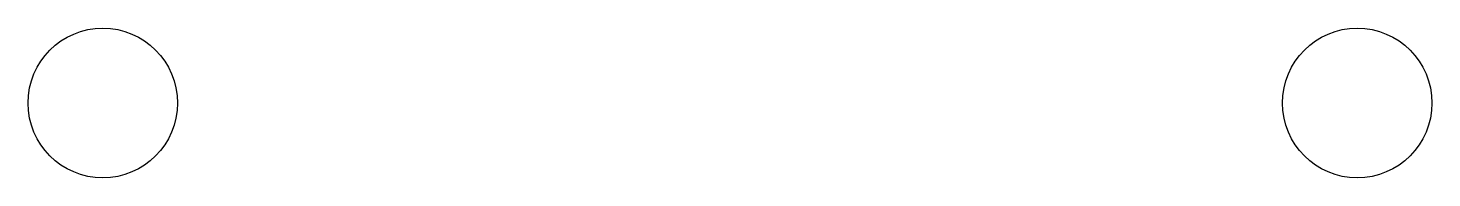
# Model space of a CAD drawing. Header units: millimetres. Extents: x 80 to 268, y -15 to 5.
import ezdxf

# ---------------------------------------------------------------- set-up
doc = ezdxf.new("R2010")
doc.units = ezdxf.units.MM

msp = doc.modelspace()

# ---------------------------------------------------------------- linework, layer by layer
for centre in [(90, -5), (258, -5)]:
    msp.add_circle(centre, 10)

doc.saveas('drawing.dxf')
